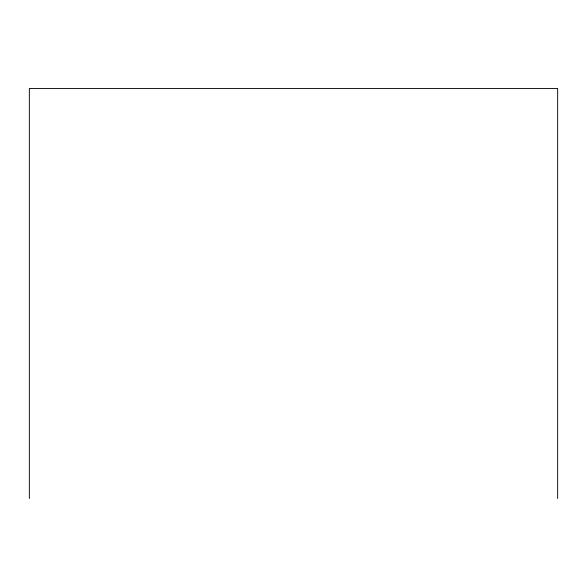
<?xml version="1.0" encoding="UTF-8"?>
<svg xmlns="http://www.w3.org/2000/svg" width="587" height="587" viewBox="0 0 587 587"><rect width="100%" height="100%" fill="white"/><g stroke="black" fill="none" stroke-linecap="round" stroke-linejoin="round"><path stroke-width="0.88" d="M557.65 498.524L557.65 88.476L29.35 88.476L29.35 498.524"/></g></svg>
